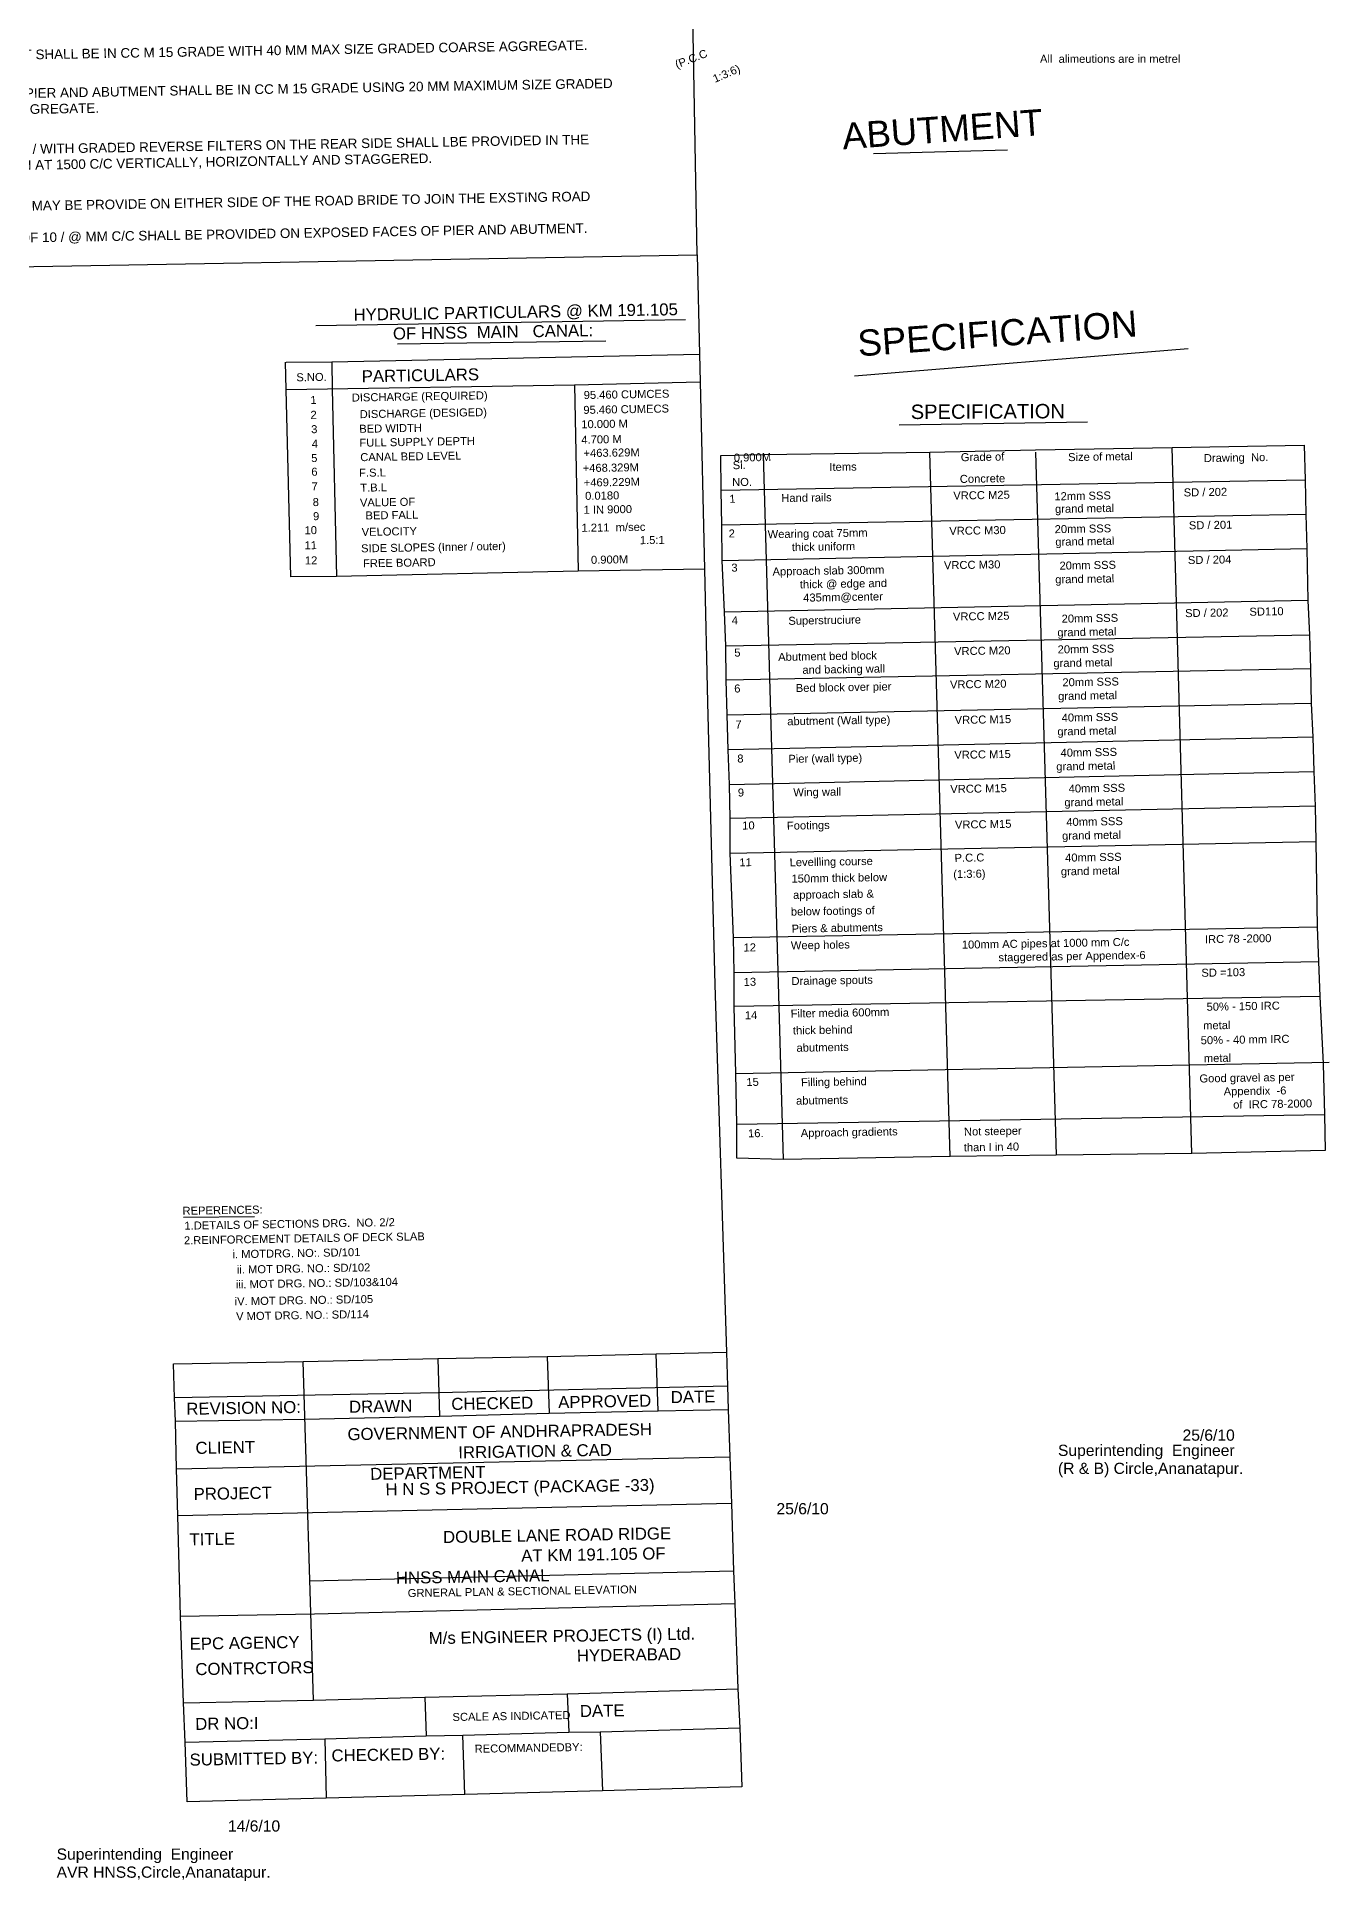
# Model space of a CAD drawing. Header units: inches. Extents: x 37252 to 77174, y 24991 to 50888.
# Drawn here: x 38567.12 to 38594.04, y 25391.31 to 25429.73 of the extents above; entities that cross this region are included whole.
import ezdxf

# ---------------------------------------------------------------- set-up
doc = ezdxf.new("R2010")
doc.units = ezdxf.units.IN
doc.header["$MEASUREMENT"] = 0
doc.layers.add('DRAWING', color=2, linetype='Continuous')
doc.layers.add('TEXT', color=255, linetype='Continuous')
doc.styles.get("Standard").update_dxf_attribs({"font": 'arial.ttf'})

msp = doc.modelspace()

# ---------------------------------------------------------------- linework, layer by layer
at = {"layer": 'DRAWING', "color": 2, "linetype": 'Continuous'}
for points in [[(38503.39252, 25430.78779), (38502.7584, 25446.87413), (38542.17187, 25447.87898), (38551.93754, 25448.10624), (38562.21571, 25448.33203), (38562.70709, 25424.86432), (38580.87714, 25425.18314), (38580.64336, 25437.83482), (38580.4233, 25448.59466), (38562.21571, 25448.33203)], [(38584.54693, 25427.29565), (38587.34106, 25427.37587)], [(38580.87714, 25425.18314), (38580.92671, 25423.11451), (38580.9408, 25422.54035), (38581.02713, 25418.63566), (38581.09336, 25415.85984), (38581.24586, 25409.97949), (38581.49025, 25402.3319), (38581.51134, 25401.62142), (38581.52503, 25401.13828), (38581.55585, 25400.15334), (38581.59146, 25399.18042), (38581.63605, 25397.77491), (38581.65828, 25397.09814), (38581.72248, 25395.31815), (38581.76432, 25394.50477), (38581.80369, 25393.27567), (38578.90349, 25393.19181), (38576.03602, 25393.12021), (38573.14436, 25393.041), (38570.24541, 25392.96157), (38570.20847, 25394.20877), (38570.17285, 25395.02461), (38570.10777, 25396.82951), (38570.05319, 25398.92268), (38570.029, 25399.89748), (38570.00363, 25400.8902), (38569.98437, 25401.37839), (38569.96691, 25402.08607), (38572.66658, 25402.13904), (38575.46852, 25402.19627), (38577.74936, 25402.2397), (38580.01813, 25402.29422), (38581.49025, 25402.3319)], [(38572.92787, 25423.71582), (38580.63442, 25423.8414)], [(38574.63097, 25423.33393), (38578.97128, 25423.39311)], [(38572.31121, 25422.95272), (38573.26477, 25422.95546), (38580.92671, 25423.11451), (38580.9408, 25422.54035), (38581.02713, 25418.63566), (38578.39404, 25418.59458), (38573.36081, 25418.48485), (38572.40765, 25418.47577), (38572.31398, 25422.37869), (38572.3002, 25422.95269)], [(38573.26477, 25422.95269), (38573.26736, 25422.39031), (38573.36081, 25418.48485)], [(38584.15115, 25422.66356), (38591.11049, 25423.23257)], [(38572.31398, 25422.37869), (38578.31723, 25422.48032), (38580.9408, 25422.54035)], [(38578.31723, 25422.48032), (38578.39404, 25418.59458)], [(38585.08615, 25421.64518), (38589.01159, 25421.70805)], [(38581.3712, 25421.00438), (38582.25418, 25421.02401), (38585.72296, 25421.07518), (38587.92526, 25421.12107), (38590.77183, 25421.17119), (38593.52601, 25421.22163), (38593.54239, 25420.49841), (38593.55967, 25419.7807), (38593.58228, 25419.06703), (38593.60159, 25417.98681), (38593.63763, 25417.27335), (38593.65402, 25416.56273), (38593.67368, 25415.84964), (38593.70802, 25415.14162), (38593.72866, 25414.42141), (38593.75345, 25413.70388), (38593.76913, 25412.9684), (38593.79487, 25411.1793), (38593.82642, 25410.46442), (38593.84983, 25409.7368), (38593.91726, 25408.33926), (38593.94558, 25407.27413), (38593.96365, 25406.52768), (38591.18406, 25406.46592), (38588.3551, 25406.4341), (38586.14925, 25406.40622), (38582.66998, 25406.34049), (38581.70398, 25406.3676), (38581.70173, 25407.07111), (38581.67897, 25408.13288), (38581.64929, 25409.5302), (38581.64913, 25410.24073), (38581.63423, 25410.96317), (38581.56032, 25412.7227), (38581.56661, 25413.44811), (38581.54921, 25414.15666), (38581.52448, 25414.87822), (38581.49805, 25415.60418), (38581.47802, 25416.32534), (38581.47291, 25417.04085), (38581.44577, 25417.74564), (38581.39991, 25418.81841), (38581.39089, 25419.55804), (38581.37759, 25420.28618), (38581.3712, 25421.00438)], [(38582.25418, 25421.02401), (38582.66998, 25406.34049)], [(38586.14925, 25406.40622), (38585.72296, 25421.07518)], [(38587.92526, 25421.07518), (38588.3551, 25406.4341)], [(38591.18406, 25406.46592), (38590.77183, 25421.17119)], [(38581.37759, 25420.28618), (38593.54239, 25420.49841)], [(38593.55967, 25419.7807), (38581.39089, 25419.55804)], [(38581.39991, 25418.81841), (38593.58228, 25419.06703)], [(38593.60159, 25417.98681), (38581.44577, 25417.74564)], [(38581.47291, 25417.04085), (38593.63763, 25417.27335)], [(38593.65402, 25416.56273), (38581.47802, 25416.32534)], [(38581.49805, 25415.60418), (38593.67368, 25415.84964)], [(38593.70802, 25415.14162), (38581.52448, 25414.87822)], [(38581.54921, 25414.15666), (38593.72866, 25414.42141)], [(38593.75345, 25413.70388), (38581.56661, 25413.44811)], [(38581.56032, 25412.7227), (38593.76913, 25412.9684)], [(38593.79487, 25411.1793), (38581.63423, 25410.96317)], [(38581.64913, 25410.24073), (38593.82642, 25410.46442)], [(38593.84983, 25409.7368), (38581.64929, 25409.5302)], [(38581.67897, 25408.13288), (38594.04458, 25408.36754)], [(38593.94558, 25407.27413), (38581.70173, 25407.07111)], [(38570.17405, 25405.14072), (38571.65446, 25405.15937)], [(38577.74936, 25402.2397), (38577.79374, 25401.05789)], [(38580.0619, 25401.10745), (38580.01813, 25402.29422)], [(38572.88166, 25395.08196), (38572.66658, 25402.13904)], [(38575.46852, 25402.19627), (38575.50315, 25400.99996)], [(38581.51134, 25401.62142), (38575.47873, 25401.48257), (38569.98437, 25401.37839)], [(38570.00363, 25400.8902), (38572.69333, 25400.93793), (38575.50315, 25400.99996), (38577.79374, 25401.05789), (38580.0619, 25401.10745), (38581.52503, 25401.13828)], [(38570.029, 25399.89748), (38581.55585, 25400.15334)], [(38581.59146, 25399.18042), (38570.05319, 25398.92268)], [(38572.80594, 25397.56617), (38581.63605, 25397.77491)], [(38570.10777, 25396.82951), (38572.89969, 25396.87932), (38581.65828, 25397.09814)], [(38570.17285, 25395.02461), (38572.88166, 25395.08196), (38575.20276, 25395.14177), (38578.16946, 25395.21588), (38581.72248, 25395.31815)], [(38575.20276, 25395.14177), (38575.22795, 25394.3361)], [(38578.16946, 25395.21588), (38578.2035, 25394.41449)], [(38570.20847, 25394.20877), (38573.11581, 25394.28027), (38575.22795, 25394.3361), (38575.9931, 25394.3541), (38578.2035, 25394.41449), (38578.85393, 25394.42012), (38581.76432, 25394.50477)], [(38573.11581, 25394.28027), (38573.14436, 25393.041)], [(38576.03602, 25393.12021), (38575.9931, 25394.3541)], [(38578.85393, 25394.42012), (38578.90349, 25393.19181)]]:
    msp.add_lwpolyline(points, dxfattribs=at)

# ---------------------------------------------------------------- texts
for s, height, p in [('25/6/10', 0.233522, (38590.9904, 25400.4861)), ('Superintending  Engineer', 0.2335216, (38588.39409, 25400.16907)), ('(R & B) Circle,Ananatapur.', 0.2335216, (38588.39409, 25399.79394)), ('25/6/10', 0.233522, (38582.52848, 25398.95335)), ('14/6/10', 0.233522, (38571.09811, 25392.34486)), ('Superintending  Engineer', 0.2335216, (38567.52809, 25391.75892)), ('AVR HNSS,Circle,Ananatapur.', 0.2335216, (38567.52809, 25391.38378))]:
    msp.add_text(s, height=height, dxfattribs=at).set_placement(p)
at = {"layer": 'TEXT', "ltscale": 2, "attachment_point": 1}
for s, width, insert, char_height, rotation in [('\\pi-0.6,l1.2,t1.2;18.^ITHE PIER AND ABUTMENT SHALL BE IN CC M 15 GRADE WITH 40 MM MAX SIZE GRADED COARSE AGGREGATE.', 16.8483434, (38562.23952, 25429.37693), 0.2, 0.9745), ('(P.C.C', 5.6126724, (38580.39391, 25429.22045), 0.166667, 21.088181), ('1:3:6)', 5.6126724, (38581.18034, 25428.91989), 0.166667, 23.433995), ('\\pi-0.6,l1.2,t1.2;19.^ITHE FOUNDATIONS FOR PIER AND ABUTMENT SHALL BE IN CC M 15 GRADE USING 20 MM MAXIMUM SIZE GRADED AGGREGATE COARSE AGGREGATE.', 16.8483434, (38562.25323, 25428.57351), 0.2, 0.9745), ('\\pi-0.6,l1,t1;20.^IWEEP HOLES OF SIZE 75 / WITH GRADED REVERSE FILTERS ON THE REAR SIDE SHALL LBE PROVIDED IN THE ABUTMENT AND RETURN AT 1500 C/C VERTICALLY, HORIZONTALLY AND STAGGERED.', 16.8483434, (38562.55014, 25427.4155), 0.2, 0.9745), ('\\pi-0.6,l0.8,t0.8;21.^ISUITABLE APPROACHES MAY BE PROVIDE ON EITHER SIDE OF THE ROAD BRIDE TO JOIN THE EXSTING ROAD', 16.8483434, (38562.76137, 25426.23617), 0.2, 0.9745), ('\\pi-0.6,l1,t1;22.^ISKIN REINFORCEMENT OF 10 / @ MM C/C SHALL BE PROVIDED ON EXPOSED FACES OF PIER AND ABUTMENT.', 16.8483434, (38562.51417, 25425.56931), 0.2, 0.9745), ('\\pi-0.75,l1,t1;HYDRULIC PARTICULARS @ KM 191.105                    ', 7.0529574, (38573.46378, 25424.05966), 0.25, 0.9745), ('\\pi-0.75,l1,t1;             OF HNSS  MAIN   CANAL:                    ', 7.0529574, (38573.02331, 25423.64484), 0.25, 0.9745), ('\\pi-0.5,l0.66667,t0.66667;S.NO.                              ', 7.0529574, (38572.35462, 25422.71491), 0.1666667, 0.9745), ('\\pi-0.75,l1,t1;PARTICULARS ', 5.6126724, (38573.63323, 25422.77745), 0.25, 0.9745), ('\\pi-0.5,l0.66667,t0.66667;1                              ', 7.0529574, (38572.64805, 25422.24294), 0.1666667, 0.9745), ('\\pi-0.5,l0.66667,t0.66667;DISCHARGE (REQUIRED)', 5.6126724, (38573.50965, 25422.29358), 0.1666667, 0.9745), ('\\pi-0.5,l0.66667,t0.66667;95.460 CUMCES', 5.6126724, (38578.34286, 25422.34581), 0.1666667, 0.9745), ('\\pi-0.5,l0.66667,t0.66667;2                              ', 7.0529574, (38572.64965, 25421.93341), 0.1666667, 0.9745), ('\\pi-0.5,l0.66667,t0.66667;DISCHARGE (DESIGED)', 5.6126724, (38573.67525, 25421.94704), 0.1666667, 0.9745), ('\\pi-0.5,l0.66667,t0.66667;95.460 CUMECS', 5.6126724, (38578.33591, 25422.03612), 0.1666667, 0.9745), ('\\pi-0.5,l0.66667,t0.66667;3                              ', 7.0529574, (38572.66436, 25421.63411), 0.1666667, 0.9745), ('\\pi-0.5,l0.66667,t0.66667;BED WIDTH', 5.6126724, (38573.66594, 25421.64279), 0.1666667, 0.9745), ('\\pi-0.5,l0.66667,t0.66667;4.700 M', 5.6126724, (38578.29318, 25421.41602), 0.1666667, 0.9745), ('\\pi-0.5,l0.66667,t0.66667;10.000 M', 5.6126724, (38578.29276, 25421.73657), 0.1666667, 0.9745), ('\\pi-0.5,l0.66667,t0.66667;5                            ', 7.0529574, (38572.66438, 25421.03306), 0.1666667, 0.9745), ('\\pi-0.5,l0.66667,t0.66667;4                              ', 7.0529574, (38572.6776, 25421.33266), 0.1666667, 0.9745), ('\\pi-0.5,l0.66667,t0.66667;FULL SUPPLY DEPTH', 5.6126724, (38573.66998, 25421.3517), 0.1666667, 0.9745), ('\\pi-0.5,l0.66667,t0.66667;CANAL BED LEVEL', 5.6126724, (38573.68734, 25421.05137), 0.1666667, 0.9745), ('\\pi-0.5,l0.66667,t0.66667;+463.629M', 5.6126724, (38578.33907, 25421.13613), 0.1666667, 0.9745), ('\\pi-0.5,l0.66667,t0.66667;0.900M', 5.6126724, (38581.47086, 25421.04219), 0.1666667, 0.9745), ('\\pi-0.5,l0.66667,t0.66667;Grade of', 5.6126724, (38586.2014, 25421.05055), 0.1666667, 0.9745), ('\\pi-0.5,l0.66667,t0.66667;Size of metal', 5.6126724, (38588.43673, 25421.05207), 0.1666667, 0.9745), ('\\pi-0.5,l0.66667,t0.66667;Drawing  No.', 5.6126724, (38591.26531, 25421.0321), 0.1666667, 0.9745), ('\\pi-0.5,l0.66667,t0.66667;6                              ', 7.0529574, (38572.66773, 25420.74805), 0.1666667, 0.9745), ('\\pi-0.5,l0.66667,t0.66667;F.S.L', 5.6126724, (38573.66362, 25420.72582), 0.1666667, 0.9745), ('\\pi-0.5,l0.66667,t0.66667;+468.329M', 5.6126724, (38578.32234, 25420.82417), 0.1666667, 0.9745), ('\\pi-0.5,l0.66667,t0.66667;Sl.                             ', 7.0529574, (38581.44744, 25420.88389), 0.1666667, 0.9745), ('\\pi-0.5,l0.66667,t0.66667;Items', 5.6126724, (38583.46241, 25420.84624), 0.1666667, 0.9745), ('\\pi-0.5,l0.66667,t0.66667;7                              ', 7.0529574, (38572.67325, 25420.44341), 0.1666667, 0.9745), ('\\pi-0.5,l0.66667,t0.66667;T.B.L', 5.6126724, (38573.68769, 25420.41554), 0.1666667, 0.9745), ('\\pi-0.5,l0.66667,t0.66667;+469.229M', 5.6126724, (38578.34399, 25420.52155), 0.1666667, 0.9745), ('\\pi-0.5,l0.66667,t0.66667;0.0180', 5.6126724, (38578.37274, 25420.24567), 0.1666667, 0.9745), ('\\pi-0.5,l0.66667,t0.66667;NO.                              ', 7.0529574, (38581.43618, 25420.53165), 0.1666667, 0.9745), ('\\pi-0.5,l0.66667,t0.66667;VRCC M25', 5.6126724, (38586.0448, 25420.25139), 0.1666667, 0.9745), ('\\pi-0.5,l0.66667,t0.66667;Concrete', 5.6126724, (38586.18067, 25420.59824), 0.1666667, 0.9745), ('\\pi-0.5,l0.66667,t0.66667;12mm SSS', 5.6126724, (38588.15111, 25420.23608), 0.1666667, 0.9745), ('\\pi-0.5,l0.66667,t0.66667;SD / 202', 5.6126724, (38590.84543, 25420.31642), 0.1666667, 0.9745), ('\\pi-0.5,l0.66667,t0.66667;8                              ', 7.0529574, (38572.69652, 25420.11586), 0.1666667, 0.9745), ('\\pi-0.5,l0.66667,t0.66667;VALUE OF', 5.6126724, (38573.68035, 25420.10563), 0.1666667, 0.9745), ('\\pi-0.5,l0.66667,t0.66667;1 IN 9000', 5.6126724, (38578.34025, 25419.95516), 0.1666667, 0.9745), ('\\pi-0.5,l0.66667,t0.66667;1                            ', 7.0529574, (38581.37862, 25420.18399), 0.1666667, 0.9745), ('\\pi-0.5,l0.66667,t0.66667;Hand rails', 5.6126724, (38582.46068, 25420.199), 0.1666667, 0.9745), ('\\pi-0.5,l0.66667,t0.66667;grand metal', 5.6126724, (38588.16443, 25419.97381), 0.1666667, 0.9745), ('\\pi-0.5,l0.66667,t0.66667;10                              ', 7.0529574, (38572.52578, 25419.52927), 0.1666667, 0.9745), ('\\pi-0.5,l0.66667,t0.66667;9                              ', 7.0529574, (38572.70317, 25419.82251), 0.1666667, 0.9745), ('\\pi-0.5,l0.66667,t0.66667;VELOCITY', 5.6126724, (38573.71694, 25419.49427), 0.1666667, 0.9745), ('\\pi-0.5,l0.66667,t0.66667;BED FALL', 5.6126724, (38573.79652, 25419.83678), 0.1666667, 0.9745), ('\\pi-0.5,l0.66667,t0.66667;1.211  m/sec                                                                           1.5:1', 5.6126724, (38578.29685, 25419.57948), 0.16666667, 0.9745), ('\\pi-0.5,l0.66667,t0.66667;VRCC M30', 5.6126724, (38585.96124, 25419.51544), 0.1666667, 0.9745), ('\\pi-0.5,l0.66667,t0.66667;20mm SSS', 5.6126724, (38588.1574, 25419.55177), 0.1666667, 0.9745), ('\\pi-0.5,l0.66667,t0.66667;SD / 201', 5.6126724, (38590.9531, 25419.63177), 0.1666667, 0.9745), ('\\pi-0.5,l0.66667,t0.66667;11                            ', 7.0529574, (38572.52578, 25419.2159), 0.1666667, 0.9745), ('\\pi-0.5,l0.66667,t0.66667;SIDE SLOPES (Inner / outer)', 5.6126724, (38573.70417, 25419.15189), 0.1666667, 0.9745), ('\\pi-0.5,l0.66667,t0.66667;2                         ', 7.0529574, (38581.36473, 25419.46231), 0.1666667, 0.9745), ('\\pi-0.5,l0.66667,t0.66667;Wearing coat 75mm                                                    thick uniform', 5.6126724, (38582.17615, 25419.44706), 0.16666667, 0.9745), ('\\pi-0.5,l0.66667,t0.66667;grand metal', 5.6126724, (38588.17072, 25419.2895), 0.1666667, 0.9745), ('\\pi-0.5,l0.66667,t0.66667;12                              ', 7.0529574, (38572.53384, 25418.89961), 0.1666667, 0.9745), ('\\pi-0.5,l0.66667,t0.66667;FREE BOARD', 5.6126724, (38573.74485, 25418.84011), 0.1666667, 0.9745), ('\\pi-0.5,l0.66667,t0.66667;0.900M', 5.6126724, (38578.49449, 25418.91287), 0.1666667, 0.9745), ('\\pi-0.5,l0.66667,t0.66667;3                          ', 7.0529574, (38581.4207, 25418.75008), 0.1666667, 0.9745), ('\\pi-0.5,l0.66667,t0.66667;VRCC M30', 5.6126724, (38585.84943, 25418.80015), 0.1666667, 0.9745), ('\\pi-0.5,l0.66667,t0.66667;20mm SSS', 5.6126724, (38588.25794, 25418.79212), 0.1666667, 0.9745), ('\\pi-0.5,l0.66667,t0.66667;SD / 204', 5.6126724, (38590.93353, 25418.90801), 0.1666667, 0.9745), ('\\pi-0.5,l0.66667,t0.66667;Approach slab 300mm                                                  thick @ edge and                                                  435mm@center', 5.6126724, (38582.27846, 25418.66988), 0.16666667, 0.9745), ('\\pi-0.5,l0.66667,t0.66667;grand metal', 5.6126724, (38588.16884, 25418.50624), 0.1666667, 0.9745), ('\\pi-0.5,l0.66667,t0.66667;4                         ', 7.0529574, (38581.42794, 25417.65389), 0.1666667, 0.9745), ('\\pi-0.5,l0.66667,t0.66667;Superstruciure', 5.6126724, (38582.60702, 25417.64205), 0.1666667, 1.133879), ('\\pi-0.5,l0.66667,t0.66667;VRCC M25', 5.6126724, (38586.03778, 25417.73087), 0.1666667, 0.9745), ('\\pi-0.5,l0.66667,t0.66667;20mm SSS', 5.6126724, (38588.30215, 25417.68769), 0.1666667, 0.9745), ('\\pi-0.5,l0.66667,t0.66667;SD / 202', 5.6126724, (38590.8748, 25417.8028), 0.1666667, 0.9745), ('\\pi-0.5,l0.66667,t0.66667;SD110', 5.6126724, (38592.21591, 25417.83214), 0.1666667, 0.9745), ('\\pi-0.5,l0.66667,t0.66667;grand metal', 5.6126724, (38588.21305, 25417.40181), 0.1666667, 0.9745), ('\\pi-0.5,l0.66667,t0.66667;5                         ', 7.0529574, (38581.48157, 25416.98041), 0.1666667, 0.9745), ('\\pi-0.5,l0.66667,t0.66667;Abutment bed block                                                     and backing wall', 5.6126724, (38582.39568, 25416.89086), 0.16666667, 0.9745), ('\\pi-0.5,l0.66667,t0.66667;VRCC M20', 5.6126724, (38586.06095, 25417.01042), 0.1666667, 0.9745), ('\\pi-0.5,l0.66667,t0.66667;20mm SSS', 5.6126724, (38588.21898, 25417.047), 0.1666667, 0.9745), ('\\pi-0.5,l0.66667,t0.66667;grand metal', 5.6126724, (38588.12989, 25416.76112), 0.1666667, 0.9745), ('\\pi-0.5,l0.66667,t0.66667;6                          ', 7.0529574, (38581.47998, 25416.23271), 0.1666667, 0.9745), ('\\pi-0.5,l0.66667,t0.66667;Bed block over pier', 5.6126724, (38582.76258, 25416.24349), 0.1666667, 0.9745), ('\\pi-0.5,l0.66667,t0.66667;VRCC M20', 5.6126724, (38585.97582, 25416.31572), 0.1666667, 0.9745), ('\\pi-0.5,l0.66667,t0.66667;grand metal', 5.6126724, (38588.22929, 25416.07535), 0.1666667, 0.9745), ('\\pi-0.5,l0.66667,t0.66667;20mm SSS', 5.6126724, (38588.31838, 25416.36123), 0.1666667, 0.9745), ('\\pi-0.5,l0.66667,t0.66667;40mm SSS', 5.6126724, (38588.30245, 25415.62542), 0.1666667, 0.9745), ('\\pi-0.5,l0.66667,t0.66667;7                           ', 7.0529574, (38581.5044, 25415.48239), 0.1666667, 0.9745), ('\\pi-0.5,l0.66667,t0.66667;abutment (Wall type)', 5.6126724, (38582.5847, 25415.55043), 0.1666667, 0.9745), ('\\pi-0.5,l0.66667,t0.66667;VRCC M15', 5.6126724, (38586.07305, 25415.5779), 0.1666667, 0.9745), ('\\pi-0.5,l0.66667,t0.66667;grand metal', 5.6126724, (38588.21336, 25415.33954), 0.1666667, 0.9745), ('\\pi-0.5,l0.66667,t0.66667;40mm SSS', 5.6126724, (38588.27971, 25414.89484), 0.1666667, 0.9745), ('\\pi-0.5,l0.66667,t0.66667;8                           ', 7.0529574, (38581.54366, 25414.77391), 0.1666667, 0.9745), ('\\pi-0.5,l0.66667,t0.66667;Pier (wall type)', 5.6126724, (38582.6073, 25414.76843), 0.1666667, 0.9745), ('\\pi-0.5,l0.66667,t0.66667;VRCC M15', 5.6126724, (38586.0659, 25414.85106), 0.1666667, 0.9745), ('\\pi-0.5,l0.66667,t0.66667;grand metal', 5.6126724, (38588.19061, 25414.60896), 0.1666667, 0.9745), ('\\pi-0.5,l0.66667,t0.66667;VRCC M15', 5.6126724, (38585.98212, 25414.13966), 0.1666667, 0.9745), ('\\pi-0.5,l0.66667,t0.66667;40mm SSS', 5.6126724, (38588.44801, 25414.14817), 0.1666667, 0.9745), ('\\pi-0.5,l0.66667,t0.66667;9                           ', 7.0529574, (38581.55533, 25414.06644), 0.1666667, 0.9745), ('\\pi-0.5,l0.66667,t0.66667;Wing wall', 5.6126724, (38582.71151, 25414.07035), 0.1666667, 0.9745), ('\\pi-0.5,l0.66667,t0.66667;grand metal', 5.6126724, (38588.35892, 25413.86229), 0.1666667, 0.9745), ('\\pi-0.5,l0.66667,t0.66667;10                          ', 7.0529574, (38581.64644, 25413.37907), 0.1666667, 0.9745), ('\\pi-0.5,l0.66667,t0.66667;Footings', 5.6126724, (38582.57725, 25413.37603), 0.1666667, 0.9745), ('\\pi-0.5,l0.66667,t0.66667;VRCC M15', 5.6126724, (38586.07932, 25413.39696), 0.1666667, 0.9745), ('\\pi-0.5,l0.66667,t0.66667;40mm SSS', 5.6126724, (38588.39973, 25413.45284), 0.1666667, 0.9745), ('\\pi-0.5,l0.66667,t0.66667;grand metal', 5.6126724, (38588.31063, 25413.16696), 0.1666667, 0.9745), ('\\pi-0.5,l0.66667,t0.66667;11                            ', 7.0529574, (38581.58703, 25412.61322), 0.1666667, 0.9745), ('\\pi-0.5,l0.66667,t0.66667;Levellling course', 5.6126724, (38582.63385, 25412.61304), 0.1666667, 0.9745), ('\\pi-0.5,l0.66667,t0.66667;P.C.C', 5.6126724, (38586.07109, 25412.70565), 0.1666667, 0.9745), ('\\pi-0.5,l0.66667,t0.66667;40mm SSS', 5.6126724, (38588.37504, 25412.70984), 0.1666667, 0.9745), ('\\pi-0.5,l0.66667,t0.66667;150mm thick below', 5.6126724, (38582.67344, 25412.27288), 0.1666667, 0.9745), ('\\pi-0.5,l0.66667,t0.66667;(1:3:6)', 5.6126724, (38586.04383, 25412.36775), 0.1666667, 0.9745), ('\\pi-0.5,l0.66667,t0.66667;grand metal', 5.6126724, (38588.28595, 25412.42395), 0.1666667, 0.9745), ('\\pi-0.5,l0.66667,t0.66667;approach slab &', 5.6126724, (38582.70672, 25411.9342), 0.1666667, 0.9745), ('\\pi-0.5,l0.66667,t0.66667;below footings of', 5.6126724, (38582.65922, 25411.58613), 0.1666667, 0.9745), ('\\pi-0.5,l0.66667,t0.66667;Piers & abutments', 5.6126724, (38582.67596, 25411.23086), 0.1666667, 0.9745), ('\\pi-0.5,l0.66667,t0.66667;IRC 78 -2000', 5.6126724, (38591.2888, 25411.01108), 0.1666667, 0.9745), ('\\pi-0.5,l0.66667,t0.66667;12                          ', 7.0529574, (38581.6739, 25410.83822), 0.1666667, 0.9745), ('\\pi-0.5,l0.66667,t0.66667;Weep holes', 5.6126724, (38582.65953, 25410.88276), 0.1666667, 0.9745), ('\\pi-0.5,l0.66667,t0.66667;100mm AC pipes at 1000 mm C/c                                   staggered as per Appendex-6', 5.6126724, (38586.22251, 25410.89769), 0.16666667, 0.9745), ('\\pi-0.5,l0.66667,t0.66667;SD =103', 5.6126724, (38591.21456, 25410.31213), 0.1666667, 0.9745), ('\\pi-0.5,l0.66667,t0.66667;13                            ', 7.0529574, (38581.67644, 25410.12248), 0.1666667, 0.9745), ('\\pi-0.5,l0.66667,t0.66667;Drainage spouts', 5.6126724, (38582.67281, 25410.14016), 0.1666667, 0.9745), ('\\pi-0.5,l0.66667,t0.66667;50% - 150 IRC', 5.6126724, (38591.32229, 25409.60438), 0.1666667, 0.9745), ('\\pi-0.5,l0.66667,t0.66667;14                            ', 7.0529574, (38581.70122, 25409.42684), 0.1666667, 0.9745), ('\\pi-0.5,l0.66667,t0.66667;Filter media 600mm', 5.6126724, (38582.65472, 25409.46245), 0.1666667, 0.9745), ('\\pi-0.5,l0.66667,t0.66667;thick behind', 5.6126724, (38582.70323, 25409.11139), 0.1666667, 0.9745), ('\\pi-0.5,l0.66667,t0.66667;metal', 5.6126724, (38591.25078, 25409.21523), 0.1666667, 0.9745), ('\\pi-0.5,l0.66667,t0.66667;abutments', 5.6126724, (38582.77807, 25408.75023), 0.1666667, 0.9745), ('\\pi-0.5,l0.66667,t0.66667;50% - 40 mm IRC', 5.6126724, (38591.20066, 25408.90619), 0.1666667, 0.9745), ('\\pi-0.5,l0.66667,t0.66667;metal', 5.6126724, (38591.26548, 25408.53193), 0.1666667, 0.9745), ('\\pi-0.5,l0.66667,t0.66667;15                            ', 7.0529574, (38581.73321, 25408.03699), 0.1666667, 0.9745), ('\\pi-0.5,l0.66667,t0.66667;Filling behind', 5.6126724, (38582.87027, 25408.03156), 0.1666667, 0.9745), ('\\pi-0.5,l0.66667,t0.66667;Good gravel as per                                          Appendix  -6                                                            of  IRC 78-2000', 5.6126724, (38591.17399, 25408.11041), 0.16666667, 0.9745), ('\\pi-0.5,l0.66667,t0.66667;abutments', 5.6126724, (38582.76796, 25407.64905), 0.1666667, 0.9745), ('\\pi-0.5,l0.66667,t0.66667;16.                            ', 7.0529574, (38581.76746, 25406.96867), 0.1666667, 0.9745), ('\\pi-0.5,l0.66667,t0.66667;Approach gradients', 5.6126724, (38582.86598, 25406.97557), 0.1666667, 0.9745), ('\\pi-0.5,l0.66667,t0.66667;Not steeper', 5.6126724, (38586.26698, 25407.00425), 0.1666667, 0.9745), ('\\pi-0.5,l0.66667,t0.66667;than I in 40', 5.6126724, (38586.26346, 25406.67549), 0.1666667, 0.9745), ('\\pi-0.5,l0.66667,t0.66667;REPERENCES:                                ', 7.0529574, (38569.98358, 25405.35453), 0.1666667, 0.9745), ('\\pi-0.5,l0.66667,t0.66667;1.DETAILS OF SECTIONS DRG.  NO. 2/2                              ', 7.0529574, (38570.02316, 25405.04505), 0.1666667, 0.9745), ('\\pi-1.79467,l2.128,t2.128;2.REINFORCEMENT DETAILS OF DECK SLAB', 7.0529574, (38569.84613, 25404.73678), 0.1666667, 0.9745), ('\\pi-1.79467,l2.128,t2.128;i. MOTDRG. NO:. SD/101', 7.0529574, (38570.85825, 25404.44769), 0.1666667, 0.9745), ('\\pi-1.79467,l2.128,t2.128;ii. MOT DRG. NO.: SD/102', 7.0529574, (38570.9487, 25404.12773), 0.1666667, 0.9745), ('\\pi-1.79467,l2.128,t2.128;iii. MOT DRG. NO.: SD/103&104', 7.0529574, (38570.9296, 25403.81853), 0.1666667, 0.9745), ('\\pi-1.79467,l2.128,t2.128;iV. MOT DRG. NO.: SD/105', 7.0529574, (38570.90397, 25403.46635), 0.1666667, 0.9745), ('\\pi-1.79467,l2.128,t2.128;V MOT DRG. NO.: SD/114', 7.0529574, (38570.9328, 25403.1558), 0.1666667, 0.9745), ('\\pi-0.75,l1,t1;APPROVED', 5.6126724, (38577.72634, 25401.40994), 0.25, 0.9745), ('\\pi-0.75,l1,t1;DATE', 5.6126724, (38580.07139, 25401.51474), 0.25, 0.9745), ('\\pi-0.75,l1,t1;REVISION NO:', 5.6126724, (38569.97954, 25401.27081), 0.25, 0.9745), ('\\pi-0.75,l1,t1;DRAWN', 5.6126724, (38573.36926, 25401.31299), 0.25, 0.9745), ('\\pi-0.75,l1,t1;CHECKED', 5.6126724, (38575.50005, 25401.37209), 0.25, 0.9745), ('\\pi-0.75,l1,t1;   GOVERNMENT OF ANDHRAPRADESH                     IRRIGATION & CAD DEPARTMENT                                  ', 7.0529574, (38573.04607, 25400.7364), 0.25, 0.9745), ('\\pi-0.75,l1,t1;CLIENT', 5.6126724, (38570.16909, 25400.4563), 0.25, 0.9745), ('\\pi-0.75,l1,t1;PROJECT', 5.6126724, (38570.13097, 25399.49674), 0.25, 0.9745), ('\\pi-0.75,l1,t1;H N S S PROJECT (PACKAGE -33)', 5.9600686, (38574.12894, 25399.59322), 0.25, 0.9745), ('\\pi-0.75,l1,t1;TITLE', 5.6126724, (38570.04392, 25398.55076), 0.25, 0.9745), ('\\pi-0.75,l1,t1;                  DOUBLE LANE ROAD RIDGE                                  AT KM 191.105 OF HNSS MAIN CANAL', 7.405068, (38573.58127, 25398.57088), 0.25, 0.9745), ('\\pi-0.5,l0.66667,t0.66667;GRNERAL PLAN & SECTIONAL ELEVATION', 5.6126724, (38574.67655, 25397.39248), 0.1666667, 0.9745), ('\\pi-0.75,l1,t1;M/s ENGINEER PROJECTS (I) Ltd.                           HYDERABAD', 6.0193163, (38575.03132, 25396.49435), 0.25, 0.9745), ('\\pi-0.75,l1,t1;EPC AGENCY                              ', 5.6126724, (38570.04801, 25396.37666), 0.25, 0.9745), ('\\pi-0.75,l1,t1;CONTRCTORS', 5.6126724, (38570.16684, 25395.84865), 0.25, 0.9745), ('\\pi-0.75,l1,t1;DATE', 5.6126724, (38578.17954, 25394.9754), 0.25, 0.9745), ('\\pi-0.75,l1,t1;DR NO:I', 5.6126724, (38570.16396, 25394.70772), 0.25, 0.9745), ('\\pi-0.5,l0.66667,t0.66667;SCALE AS INDICATED', 5.6126724, (38575.60918, 25394.81162), 0.1666667, 0.9745), ('\\pi-0.5,l0.66667,t0.66667;RECOMMANDEDBY:', 5.6126724, (38576.07052, 25394.15007), 0.1666667, 0.9745), ('\\pi-0.75,l1,t1;SUBMITTED BY:', 5.6126724, (38570.04682, 25393.96282), 0.25, 0.9745), ('\\pi-0.75,l1,t1;CHECKED BY:', 5.6126724, (38573.00369, 25394.05055), 0.25, 0.9745)]:
    msp.add_mtext_dynamic_manual_height_columns(s, width=width, gutter_width=1, heights=[0], dxfattribs=dict(at, insert=insert, char_height=char_height, rotation=rotation))
at = {"layer": 'TEXT', "ltscale": 2, "insert": (38588.01927, 25429.35155), "char_height": 0.1666667, "attachment_point": 1}
msp.add_mtext_dynamic_manual_height_columns('All  alimeutions are in metrel', width=5.6126724, gutter_width=1, heights=[0], dxfattribs=at)
at = {"layer": 'TEXT', "ltscale": 2, "attachment_point": 1, "line_spacing_factor": 3.6}
for s, insert, char_height, rotation in [('ABUTMENT', (38583.87706, 25427.92602), 0.545325, 4.102055), ('\\pi-1.63598,l2.1813,t2.1813;SPECIFICATION', (38583.6559, 25423.57501), 0.5453255, 4.102055), ('\\pi-0.9,l1.2,t1.2;SPECIFICATION', (38585.02529, 25422.06411), 0.3, 0.299319)]:
    msp.add_mtext_dynamic_manual_height_columns(s, width=5.6126724, gutter_width=1, heights=[0], dxfattribs=dict(at, insert=insert, char_height=char_height, rotation=rotation))

doc.saveas('drawing.dxf')
